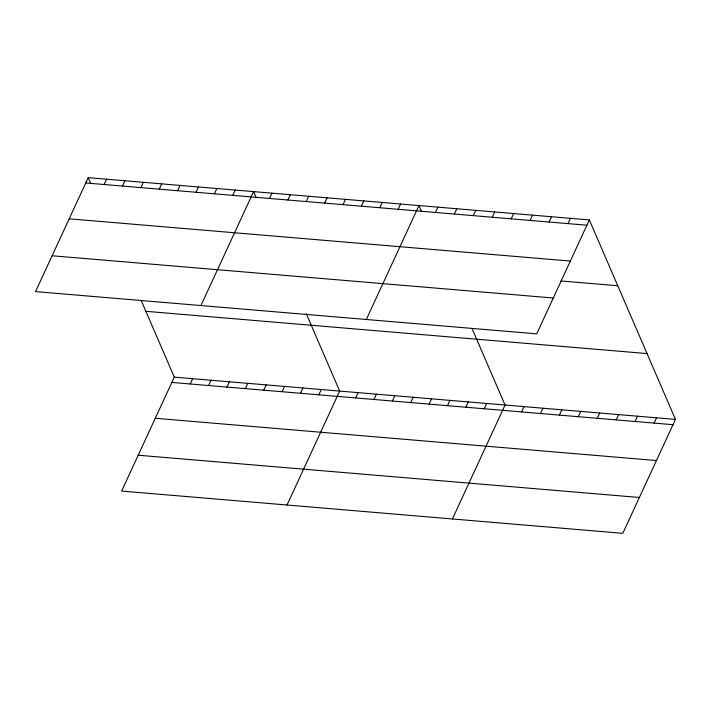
<?xml version="1.0" encoding="UTF-8"?>
<svg xmlns="http://www.w3.org/2000/svg" width="711" height="711" viewBox="0 0 711 711"><rect width="100%" height="100%" fill="white"/><g stroke="black" fill="none" stroke-linecap="round" stroke-linejoin="round"><path stroke-width="1.07" d="M88.2 177.67L35.55 291.608L536.716 333.859L589.357 219.93L88.2 177.67L90.821 183.749M104.126 184.513L106.57 179.216M122.505 186.06L124.949 180.772M140.876 187.615L143.32 182.318M159.255 189.162L161.699 183.865M177.634 190.708L180.079 185.42M196.005 192.263L198.449 186.966M214.384 193.81L216.828 188.513M232.755 195.356L235.208 190.068M200.937 305.552L253.578 191.614L256.2 197.694M141.276 300.655L174.284 377.141L121.643 491.07L622.8 533.33L675.45 419.392L589.357 219.93M269.513 198.458L271.958 193.161M190.219 383.976L192.663 378.687M287.884 200.004L290.337 194.716M208.59 385.531L211.034 380.234M306.263 201.56L308.707 196.263M226.969 387.077L229.413 381.789M324.643 203.106L327.087 197.809M245.339 388.624L247.792 383.336M343.013 204.652L345.457 199.364M263.719 390.179L266.163 384.882M361.392 206.208L363.836 200.911M282.098 391.725L284.542 386.437M379.772 207.754L382.216 202.457M300.469 393.272L302.913 387.984M398.142 209.301L400.586 204.013M318.848 394.827L321.292 389.53M366.316 319.497L418.966 205.559L421.587 211.638M287.022 505.014L339.671 391.086L306.245 313.631M435.452 212.447L437.896 207.159M355.598 397.92L358.042 392.632M454.382 214.047L456.826 208.75M373.977 399.475L376.421 394.178M473.322 215.637L475.766 210.349M392.356 401.022L394.801 395.734M492.252 217.237L494.696 211.949M410.727 402.568L413.171 397.28M511.182 218.837L513.626 213.54M429.106 404.124L431.55 398.827M530.113 220.428L532.566 215.14M447.477 405.67L449.93 400.382M549.052 222.028L551.496 216.731M465.856 407.216L468.3 401.928M567.982 223.618L570.426 218.33M484.235 408.772L486.68 403.475M452.409 518.959L505.05 405.03L472.042 328.544M521.545 411.918L523.989 406.621M540.476 413.509L542.92 408.221M559.406 415.108L561.85 409.812M578.336 416.708L580.789 411.411M597.276 418.299L599.72 413.011M616.206 419.899L618.65 414.602M635.136 421.49L637.58 416.202M654.076 423.089L656.52 417.801M85.747 182.967L586.913 225.218M69.18 218.819L570.346 261.07M560.97 280.961L617.77 285.751M52.116 255.756L553.282 298.007M145.879 311.311L647.037 353.571M174.284 377.141L675.45 419.392M171.84 382.429L673.006 424.689M155.274 418.281L656.44 460.541M138.201 455.218L639.367 497.478"/></g></svg>
